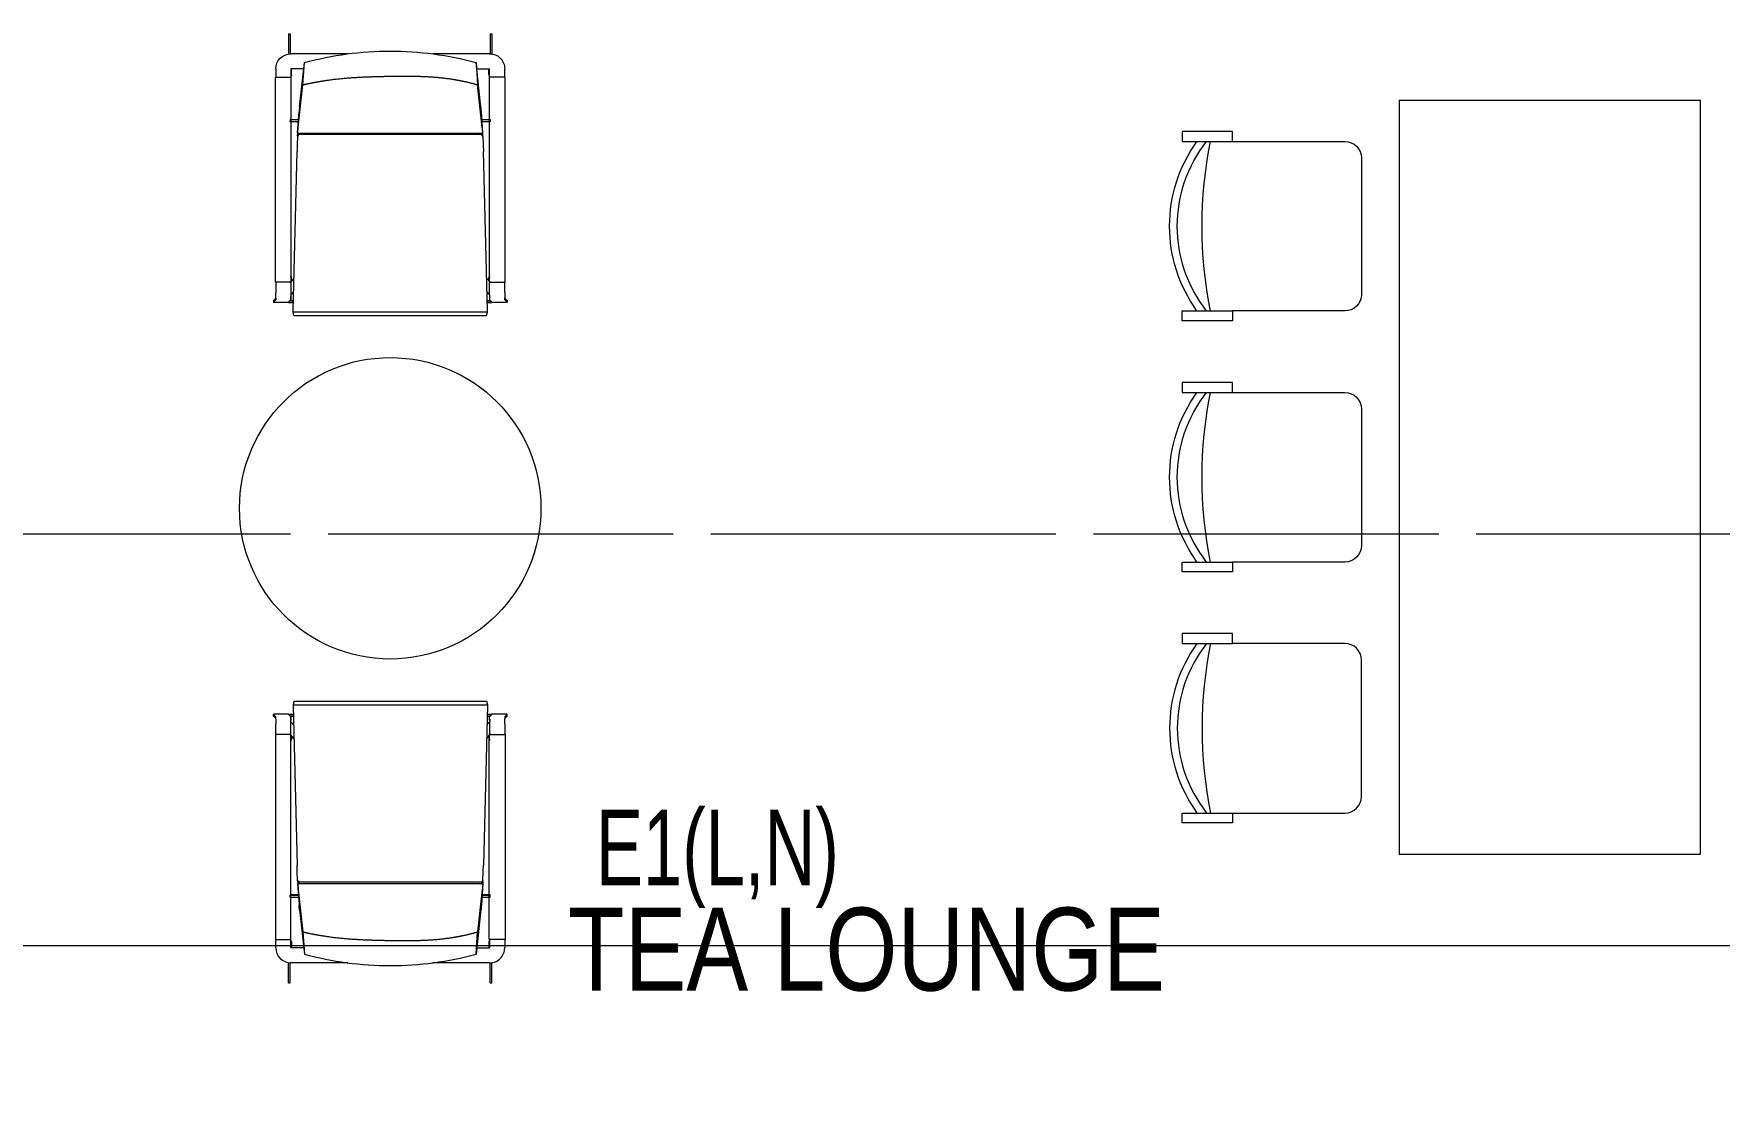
# Model space of a CAD drawing. Header units: millimetres. Extents: x -343543 to 400519, y -115663 to 104219.
# Drawn here: x -155558 to -151084, y 1499 to 4327 of the extents above; entities that cross this region are included whole.
import ezdxf
from ezdxf.xclip import XClip

# ---------------------------------------------------------------- set-up
doc = ezdxf.new("R2010")
doc.units = ezdxf.units.MM
doc.header["$XCLIPFRAME"] = 0
doc.linetypes.add('XREF MAT BANG TUONG XAY$0$CENTER', pattern=[50.8, 31.75, -6.35, 6.35, -6.35])
doc.layers.get('0').update_dxf_attribs({"color": 231, "lineweight": 0})
doc.layers.get('DefPoints').update_dxf_attribs({"color": 191})
for name, color, linetype, lineweight in [('A-PATT', 252, 'Continuous', 9), ('A-SYMBOLS', 10, 'Continuous', 13), ('kata_dim', 231, 'Continuous', 0), ('SME-E-COND-LTG', 51, 'Continuous', 18), ('SME-E-LTG-TEXT', 53, 'Continuous', 18), ('XREF MAT BANG TUONG XAY$0$$1$A-TEXT', 8, 'Continuous', 25), ('XREF MAT BANG TUONG XAY$0$A-GRID', 8, 'XREF MAT BANG TUONG XAY$0$CENTER', 15)]:
    doc.layers.add(name, color=color, linetype=linetype, lineweight=lineweight)
doc.styles.add('SM-DIMTEXT', font='SME.shx', dxfattribs={"width": 0.7})
doc.styles.add('SME-TEXT', font='sme.shx', dxfattribs={"width": 0.7})
doc.styles.add('XREF MAT BANG TUONG XAY$0$Arial', font='arial.ttf', dxfattribs={"width": 0.8})
doc.dimstyles.new('SDIM-100', dxfattribs={"dimscale": 100, "dimtxt": 2, "dimasz": 0.6, "dimexe": 0.6, "dimexo": 0.2, "dimgap": 0.5, "dimtad": 1, "dimdec": 0, "dimzin": 12, "dimtxsty": 'SM-DIMTEXT', "dimblk": 'ARCHTICK', "dimblk1": 'ARCHTICK', "dimblk2": 'ARCHTICK', "dimcen": 0.12, "dimdle": 0.6, "dimclrd": 7, "dimclre": 8, "dimadec": 0, "dimazin": 3, "dimtfac": 2, "dimtix": 1, "dimtmove": 1, "dimatfit": 3, "dimfxl": 1, "dimtzin": 0, "dimarcsym": 1})

# ---------------------------------------------------------------- blocks, each defined once
blk = doc.blocks.new('XREF MAT BANG TUONG XAY$0$00.xref_IKIGAI_Truc')
at = {"layer": 'XREF MAT BANG TUONG XAY$0$A-GRID', "color": 8, "ltscale": 20}
blk.add_lwpolyline([(-2907.5, 3000), (42750, 3000)], dxfattribs=at)
blk = doc.blocks.new('XREF MAT BANG TUONG XAY$0$xref_IKIGAI_Cot')
at = {"layer": 'XREF MAT BANG TUONG XAY$0$A-GRID', "color": 8, "ltscale": 20}
blk.add_lwpolyline([(-2907.5, 3000), (42750, 3000)], dxfattribs=at)
blk = doc.blocks.new('XREF MAT BANG NOI THAT$0$YLD.Studio-01-217')
at = {"color": 8}
for p, q in [((5.03, 94), (5.03, 94.07)), ((5.03, 94.07), (5.63, 94.07)), ((5.03, 94), (5.03, 87.31)), ((5.63, 94), (5.63, 94.07)), ((5.63, 94), (5.63, 87.36)), ((72.37, 94), (72.37, 94.07)), ((72.37, 94.07), (72.97, 94.07)), ((72.37, 94), (72.37, 87.36)), ((72.97, 94), (72.97, 94.07)), ((72.97, 94), (72.97, 87.31)), ((24.82, 87.37), (5.8, 87.37)), ((8.81, 70.6), (10.33, 84.45)), ((9.82, 77.04), (10.33, 84.45)), ((72.2, 87.37), (53.18, 87.37)), ((69.19, 70.6), (67.67, 84.45)), ((67.67, 84.45), (68.18, 77.04)), ((0.67, 11.15), (0.67, 79.55)), ((0.67, 79.55), (5.85, 79.55)), ((0.77, 82.34), (0.77, 79.62)), ((0.77, 79.6), (0.77, 79.62)), ((10.1, 82.34), (5.8, 82.34)), ((5.8, 82.34), (5.8, 79.62)), ((10.09, 82.32), (5.8, 82.32)), ((5.8, 79.6), (5.8, 79.62)), ((5.83, 82.32), (5.83, 80.21)), ((5.85, 79.55), (5.85, 11.15)), ((5.86, 80.17), (6, 80.08)), ((6.01, 80.36), (6.01, 82.32)), ((6.04, 80.36), (6.04, 82.32)), ((67.9, 82.34), (72.2, 82.34)), ((67.91, 82.32), (72.2, 82.32)), ((71.96, 80.36), (71.96, 82.32)), ((71.99, 80.36), (71.99, 82.32)), ((72, 80.08), (72.14, 80.17)), ((72.06, 79.53), (72.06, 11.15)), ((77.42, 79.53), (72.06, 79.53)), ((72.16, 80.21), (72.16, 82.32)), ((72.2, 79.62), (72.2, 82.34)), ((72.2, 79.6), (72.2, 79.62)), ((77.23, 79.62), (77.23, 82.34)), ((77.23, 79.6), (77.23, 79.62)), ((77.42, 11.15), (77.42, 79.53)), ((8.3, 62.92), (9.82, 77.04)), ((69.7, 62.92), (68.18, 77.04)), ((8.09, 61.03), (8.56, 68.04)), ((8.71, 69.67), (8.74, 69.89)), ((8.74, 69.89), (8.81, 70.6)), ((69.26, 69.89), (69.19, 70.6)), ((69.29, 69.67), (69.26, 69.89)), ((69.91, 61.03), (69.44, 68.04)), ((5.63, 65.39), (5.63, 64.78)), ((5.63, 65.39), (8.38, 65.39)), ((5.63, 64.7), (5.63, 64.78)), ((5.63, 64.78), (8.34, 64.78)), ((8.34, 64.7), (5.63, 64.7)), ((8.09, 61.03), (8.22, 62.23)), ((8.22, 62.23), (8.3, 62.92)), ((69.62, 65.39), (72.34, 65.39)), ((69.66, 64.78), (72.34, 64.78)), ((72.34, 64.7), (69.66, 64.7)), ((69.78, 62.23), (69.7, 62.92)), ((69.91, 61.03), (69.78, 62.23)), ((72.34, 65.39), (72.34, 64.78)), ((72.34, 64.78), (72.34, 64.7)), ((7.97, 56.88), (7.91, 54.75)), ((8.04, 59.96), (7.97, 56.88)), ((8.04, 59.96), (8.11, 61.02)), ((8.04, 59.96), (8.35, 59.96)), ((8.09, 61.03), (8.4, 61.01)), ((8.35, 59.96), (8.36, 60.42)), ((8.36, 60.42), (8.39, 60.86)), ((69.64, 60.42), (8.36, 60.42)), ((8.38, 60.86), (8.4, 61.01)), ((8.38, 60.86), (8.39, 61.01)), ((8.38, 60.86), (69.62, 60.86)), ((68.81, 61.31), (68.81, 61.31)), ((69.6, 61.01), (69.91, 61.03)), ((69.62, 60.86), (69.6, 61.01)), ((69.62, 60.86), (69.61, 61.01)), ((69.64, 60.42), (69.61, 60.86)), ((69.65, 59.96), (69.64, 60.42)), ((69.65, 59.96), (69.96, 59.96)), ((69.96, 59.96), (69.89, 61.02)), ((69.96, 59.96), (70.03, 56.88)), ((70.03, 56.88), (70.09, 54.75)), ((6.55, 1.54), (7.91, 54.75)), ((71.45, 1.54), (70.09, 54.75)), ((6.83, 12.52), (5.68, 11.15)), ((5.86, 12.93), (6, 13.02)), ((6.01, 11.55), (6.01, 12.74)), ((6.04, 11.57), (6.04, 12.74)), ((72.32, 11.15), (71.17, 12.52)), ((71.96, 11.57), (71.96, 12.74)), ((71.99, 11.55), (71.99, 12.74)), ((72, 13.02), (72.14, 12.93)), ((0.77, 5.79), (0, 5.02)), ((5.85, 11.15), (0.67, 11.15)), ((0.77, 11.1), (0.77, 7.66)), ((0.77, 5.95), (0.77, 7.66)), ((1.07, 11.15), (0.82, 11.15)), ((5.5, 11.15), (5.75, 11.15)), ((5.8, 11.1), (5.8, 7.66)), ((5.8, 6.97), (6.72, 7.9)), ((5.8, 6.89), (6.71, 7.81)), ((5.8, 7.66), (5.8, 5.97)), ((5.82, 5.82), (5.82, 5.81)), ((5.82, 5.81), (5.82, 5.81)), ((5.82, 5.81), (5.82, 5.21)), ((71.28, 7.9), (72.2, 6.97)), ((71.29, 7.81), (72.2, 6.89)), ((72.06, 11.15), (77.42, 11.15)), ((72.18, 5.81), (72.18, 5.82)), ((72.18, 5.81), (72.18, 5.21)), ((72.2, 7.66), (72.2, 11.1)), ((72.2, 5.97), (72.2, 7.66)), ((72.25, 11.15), (72.5, 11.15)), ((77.18, 11.15), (76.93, 11.15)), ((77.23, 7.66), (77.23, 11.1)), ((77.23, 7.66), (77.23, 5.95)), ((78, 5.02), (77.23, 5.79)), ((0.79, 5.21), (0, 4.42)), ((0, 5.02), (0, 4.42)), ((0.78, 5.22), (0.79, 5.21)), ((0.79, 5.21), (0.79, 5.21)), ((5.82, 5.21), (5.03, 4.42)), ((5.03, 4.42), (6.63, 4.42)), ((5.03, 4.33), (6.63, 4.33)), ((5.63, 5.02), (6.64, 5.02)), ((5.63, 5.02), (5.63, 5.02)), ((5.63, 5.02), (5.63, 5.02)), ((5.82, 5.22), (5.82, 5.21)), ((5.82, 5.21), (5.82, 5.21)), ((6.55, 1.21), (6.55, 1.54)), ((6.55, 1.21), (71.45, 1.21)), ((6.81, 0), (6.55, 1.21)), ((71.19, 0), (71.45, 1.21)), ((71.36, 5.02), (72.37, 5.02)), ((71.37, 4.42), (72.97, 4.42)), ((71.37, 4.33), (72.97, 4.33)), ((71.45, 1.21), (71.45, 1.54)), ((72.18, 5.21), (72.18, 5.22)), ((72.97, 4.42), (72.18, 5.21)), ((72.18, 5.21), (72.18, 5.21)), ((72.37, 5.02), (72.37, 5.02)), ((72.37, 5.02), (72.37, 5.02)), ((77.21, 5.21), (77.22, 5.22)), ((77.21, 5.21), (77.21, 5.21)), ((78, 4.42), (77.21, 5.21)), ((78, 5.02), (78, 4.42)), ((6.81, 0), (39, 0)), ((39, 0), (71.19, 0))]:
    blk.add_line(p, q, dxfattribs=at)
at = {"color": 8, "extrusion": (0, 0, -1)}
for centre, major_axis, ratio, start_param, end_param in [((5.8, 82.34), (5.03, 0), 0.999389, 3.141593, 4.712389), ((39.01, -4.38), (-100.64, 0.06), 0.920781, 1.281255, 1.570164), ((38.99, -4.38), (-100.64, -0.06), 0.920781, 1.571429, 1.860338), ((72.2, 82.34), (5.03, 0), 0.999389, 4.712388, 6.283185), ((72.3, 79.62), (-0.101, 0), 0.999389, 4.712389, 6.283185), ((72.3, 79.6), (-0.101, 0), 0.999389, 4.712389, 6.283185), ((77.13, 79.62), (0.101, 0), 0.999389, 0, 1.570796), ((77.13, 79.6), (0.101, 0), 0.999389, 6.283185, 7.853981), ((0.82, 11.1), (0.0503, 0), 0.999389, 3.141593, 4.71239), ((1.07, 11.2), (-0.0503, 0), 0.999389, 3.141593, 4.71239), ((5.75, 11.1), (-0.0503, 0), 0.999389, 1.570796, 3.141593), ((72.25, 11.1), (-0.0503, 0), 0.999389, 6.283185, 7.853982), ((72.5, 11.2), (0.0503, 0), 0.999389, 6.283185, 7.853982), ((76.93, 11.2), (-0.0503, 0), 0.999389, 4.712388, 6.283185), ((77.18, 11.1), (0.0503, 0), 0.999389, 4.712388, 6.283185), ((5.03, 5.02), (-5.03, 0), 0.017507, 6.283185, 6.300611), ((5.03, 4.42), (-5.03, 0), 0.017507, 4.712412, 6.283185), ((5.03, 4.42), (-5.03, 0), 0.017507, 0, 0.017426), ((72.97, 4.42), (-5.03, 0), 0.017507, 3.141593, 4.712464), ((72.97, 5.02), (-5.03, 0), 0.017507, 3.124268, 3.141593), ((72.97, 4.42), (-5.03, 0), 0.017507, 3.124268, 3.141593)]:
    blk.add_ellipse(centre, major_axis=major_axis, ratio=ratio, start_param=start_param, end_param=end_param, dxfattribs=at)
at = {"color": 8}
for points, degree, knots in [([(6.01, 80.36), (6.01, 80.35), (6.01, 80.35), (6.01, 80.33), (6.01, 80.33), (6.01, 80.32), (6.01, 80.31), (6.01, 80.3), (6.01, 80.29), (6.01, 80.28), (6.01, 80.27), (6.01, 80.26), (6.01, 80.25), (6.01, 80.25), (6.01, 80.24), (6.01, 80.23), (6.01, 80.22), (6.01, 80.21), (6.01, 80.2), (6.01, 80.2), (6, 80.19), (6, 80.18), (6, 80.17), (6, 80.17), (6, 80.16), (5.99, 80.15), (5.99, 80.14), (5.99, 80.14), (5.98, 80.13), (5.98, 80.12), (5.97, 80.12), (5.97, 80.11), (5.96, 80.11), (5.96, 80.11), (5.95, 80.1), (5.95, 80.1), (5.94, 80.09), (5.93, 80.09), (5.92, 80.09), (5.91, 80.08), (5.9, 80.08), (5.9, 80.08), (5.89, 80.08), (5.88, 80.08), (5.88, 80.07), (5.87, 80.07), (5.87, 80.07), (5.86, 80.07), (5.85, 80.07), (5.85, 80.07), (5.84, 80.07), (5.83, 80.07), (5.83, 80.07), (5.82, 80.07), (5.82, 80.07), (5.81, 80.07), (5.8, 80.07), (5.8, 80.07)], 3, [0, 0, 0, 0, 0.11689, 0.233409, 0.312095, 0.409065, 0.503979, 0.596879, 0.687638, 0.77928, 0.868407, 0.955167, 1.038789, 1.114733, 1.189461, 1.282462, 1.370109, 1.451685, 1.531663, 1.611071, 1.68835, 1.759104, 1.833062, 1.910679, 1.990103, 2.069024, 2.147732, 2.225739, 2.303335, 2.381652, 2.459562, 2.540136, 2.601921, 2.641909, 2.719639, 2.792453, 2.866123, 2.944924, 3.043467, 3.141545, 3.240707, 3.32258, 3.387247, 3.44975, 3.512124, 3.573035, 3.6337, 3.695192, 3.757868, 3.8333, 3.898562, 3.946845, 3.99622, 4.04655, 4.109222, 4.193586, 4.277069, 4.277069, 4.277069, 4.277069]), ([(5.86, 80.22), (5.86, 80.22), (5.85, 80.22), (5.83, 80.22), (5.82, 80.22), (5.8, 80.22), (5.8, 80.22), (5.8, 80.22), (5.8, 80.22)], 5, [0, 0, 0, 0, 0, 0, 2.145056, 2.145056, 2.145056, 2.153698, 2.153698, 2.153698, 2.153698, 2.153698, 2.153698]), ([(5.86, 80.17), (5.86, 80.17), (5.85, 80.17), (5.85, 80.17), (5.84, 80.17), (5.83, 80.18), (5.82, 80.18), (5.81, 80.18), (5.8, 80.18)], 5, [0, 0, 0, 0, 0, 0, 0.547197, 0.547197, 0.547197, 1.448788, 1.448788, 1.448788, 1.448788, 1.448788, 1.448788]), ([(5.87, 80.08), (5.87, 80.08), (5.87, 80.08), (5.87, 80.08), (5.86, 80.08), (5.86, 80.08), (5.85, 80.08), (5.84, 80.07), (5.83, 80.07), (5.82, 80.07), (5.81, 80.07), (5.8, 80.07)], 5, [0, 0, 0, 0, 0, 0, 0.508417, 0.508417, 0.508417, 1.033284, 1.033284, 1.033284, 1.706158, 1.706158, 1.706158, 1.706158, 1.706158, 1.706158]), ([(5.87, 80.08), (5.86, 80.1), (5.85, 80.11), (5.84, 80.13), (5.83, 80.14), (5.81, 80.16), (5.81, 80.16), (5.81, 80.17), (5.81, 80.17), (5.81, 80.17), (5.81, 80.17), (5.81, 80.17)], 5, [11.334544, 11.334544, 11.334544, 11.334544, 11.334544, 11.334544, 26.991063, 26.991063, 26.991063, 28.593175, 28.593175, 28.593175, 29.023719, 29.023719, 29.023719, 29.023719, 29.023719, 29.023719]), ([(6, 80.21), (5.97, 80.21), (5.95, 80.21), (5.92, 80.21), (5.9, 80.22), (5.87, 80.22), (5.87, 80.22), (5.86, 80.22), (5.86, 80.22), (5.86, 80.22), (5.86, 80.22), (5.86, 80.22)], 5, [11.334544, 11.334544, 11.334544, 11.334544, 11.334544, 11.334544, 26.991063, 26.991063, 26.991063, 28.593175, 28.593175, 28.593175, 29.023719, 29.023719, 29.023719, 29.023719, 29.023719, 29.023719]), ([(6.01, 80.36), (6.01, 80.35), (6.01, 80.34), (6.01, 80.33), (6.01, 80.31), (6.01, 80.29), (6.01, 80.28), (6.01, 80.26), (6.01, 80.24), (6.01, 80.24), (6, 80.22), (6, 80.21), (6, 80.21), (6, 80.21), (6, 80.21)], 5, [0, 0, 0, 0, 0, 0, 0.542954, 0.542954, 0.542954, 1.408857, 1.408857, 1.408857, 1.987463, 1.987463, 1.987463, 2.792709, 2.792709, 2.792709, 2.792709, 2.792709, 2.792709]), ([(9.82, 77.04), (12.65, 77.69), (15.49, 78.23), (18.33, 78.67), (24.32, 79.36), (30.34, 79.69), (33.5, 79.78), (39.48, 79.92), (45.46, 79.94), (48.26, 79.92), (53.97, 79.7), (59.63, 79), (62.49, 78.5), (65.34, 77.85), (68.18, 77.04)], 5, [0, 0, 0, 0, 0, 0, 143.030883, 143.030883, 143.030883, 300.119513, 300.119513, 300.119513, 439.47879, 439.47879, 439.47879, 584.087653, 584.087653, 584.087653, 584.087653, 584.087653, 584.087653]), ([(72, 80.21), (72, 80.21), (72, 80.21), (72, 80.21), (72, 80.22), (72, 80.22), (72, 80.23), (71.99, 80.24), (71.99, 80.26), (71.99, 80.27), (71.99, 80.29), (71.99, 80.31), (71.99, 80.32), (71.99, 80.33), (71.99, 80.35), (71.99, 80.35), (71.99, 80.35), (71.99, 80.36)], 5, [0, 0, 0, 0, 0, 0, 0.536911, 0.536911, 0.536911, 1.088754, 1.088754, 1.088754, 1.960241, 1.960241, 1.960241, 2.533438, 2.533438, 2.533438, 2.792479, 2.792479, 2.792479, 2.792479, 2.792479, 2.792479]), ([(71.99, 80.36), (71.99, 80.35), (71.99, 80.35), (71.99, 80.33), (71.99, 80.32), (71.99, 80.32), (71.99, 80.31), (71.99, 80.3), (71.99, 80.29), (71.99, 80.28), (71.99, 80.27), (71.99, 80.26), (71.99, 80.25), (71.99, 80.24), (71.99, 80.24), (71.99, 80.23), (71.99, 80.22), (71.99, 80.21), (71.99, 80.2), (71.99, 80.2), (72, 80.19), (72, 80.18), (72, 80.18), (72, 80.17), (72, 80.16), (72, 80.16), (72.01, 80.15), (72.01, 80.14), (72.01, 80.14), (72.02, 80.13), (72.02, 80.13), (72.03, 80.12), (72.03, 80.12), (72.04, 80.11), (72.04, 80.11), (72.05, 80.1), (72.05, 80.1), (72.06, 80.09), (72.07, 80.09), (72.08, 80.08), (72.09, 80.08), (72.09, 80.08), (72.1, 80.08), (72.1, 80.08), (72.11, 80.08), (72.12, 80.08), (72.12, 80.07), (72.13, 80.07), (72.13, 80.07), (72.14, 80.07), (72.15, 80.07), (72.15, 80.07), (72.16, 80.07), (72.17, 80.07), (72.17, 80.07), (72.18, 80.07), (72.19, 80.07), (72.2, 80.07), (72.2, 80.07)], 3, [0, 0, 0, 0, 0.118575, 0.236568, 0.312938, 0.410491, 0.505804, 0.599127, 0.690371, 0.782411, 0.871975, 0.959156, 1.043994, 1.126599, 1.207363, 1.293546, 1.376205, 1.455832, 1.533951, 1.613121, 1.677681, 1.712548, 1.78403, 1.853619, 1.92614, 2.000996, 2.081456, 2.16069, 2.240225, 2.311815, 2.374583, 2.43713, 2.499591, 2.562227, 2.630148, 2.713105, 2.794534, 2.877109, 2.961639, 3.049065, 3.138304, 3.233148, 3.287982, 3.334241, 3.397902, 3.456961, 3.515158, 3.574289, 3.636452, 3.69898, 3.765217, 3.816921, 3.865538, 3.939618, 4.040082, 4.123824, 4.206307, 4.291108, 4.291108, 4.291108, 4.291108]), ([(72, 80.21), (72.03, 80.21), (72.05, 80.21), (72.08, 80.21), (72.1, 80.22), (72.13, 80.22), (72.13, 80.22), (72.14, 80.22), (72.14, 80.22), (72.14, 80.22), (72.14, 80.22), (72.14, 80.22)], 5, [11.334544, 11.334544, 11.334544, 11.334544, 11.334544, 11.334544, 26.991063, 26.991063, 26.991063, 28.593175, 28.593175, 28.593175, 29.023719, 29.023719, 29.023719, 29.023719, 29.023719, 29.023719]), ([(72.13, 80.08), (72.14, 80.1), (72.15, 80.11), (72.16, 80.13), (72.17, 80.14), (72.19, 80.16), (72.19, 80.16), (72.19, 80.17), (72.19, 80.17), (72.19, 80.17), (72.19, 80.17), (72.19, 80.17)], 5, [11.334544, 11.334544, 11.334544, 11.334544, 11.334544, 11.334544, 26.991063, 26.991063, 26.991063, 28.593175, 28.593175, 28.593175, 29.023719, 29.023719, 29.023719, 29.023719, 29.023719, 29.023719]), ([(72.2, 80.07), (72.19, 80.07), (72.19, 80.07), (72.18, 80.07), (72.17, 80.07), (72.16, 80.07), (72.16, 80.07), (72.14, 80.08), (72.13, 80.08), (72.13, 80.08), (72.13, 80.08), (72.13, 80.08)], 5, [0.924605, 0.924605, 0.924605, 0.924605, 0.924605, 0.924605, 1.331693, 1.331693, 1.331693, 1.881457, 1.881457, 1.881457, 2.645784, 2.645784, 2.645784, 2.645784, 2.645784, 2.645784]), ([(72.14, 80.22), (72.14, 80.22), (72.15, 80.22), (72.17, 80.22), (72.18, 80.22), (72.2, 80.22), (72.2, 80.22), (72.2, 80.22), (72.2, 80.22)], 5, [0, 0, 0, 0, 0, 0, 2.169157, 2.169157, 2.169157, 2.177999, 2.177999, 2.177999, 2.177999, 2.177999, 2.177999]), ([(72.14, 80.17), (72.14, 80.17), (72.15, 80.17), (72.15, 80.17), (72.16, 80.17), (72.17, 80.18), (72.18, 80.18), (72.19, 80.18), (72.2, 80.18)], 5, [0, 0, 0, 0, 0, 0, 0.553924, 0.553924, 0.553924, 1.466485, 1.466485, 1.466485, 1.466485, 1.466485, 1.466485]), ([(8.71, 69.67), (8.69, 69.52), (8.68, 69.32), (8.65, 69.1), (8.62, 68.76), (8.59, 68.39), (8.58, 68.28), (8.57, 68.16), (8.56, 68.04)], 5, [0, 0, 0, 0, 0, 0, 28.611401, 28.611401, 28.611401, 41.574373, 41.574373, 41.574373, 41.574373, 41.574373, 41.574373]), ([(69.44, 68.04), (69.42, 68.31), (69.39, 68.58), (69.37, 68.83), (69.34, 69.17), (69.31, 69.46), (69.3, 69.53), (69.3, 69.6), (69.29, 69.67)], 5, [0, 0, 0, 0, 0, 0, 29.660482, 29.660482, 29.660482, 41.636356, 41.636356, 41.636356, 41.636356, 41.636356, 41.636356]), ([(5.66, 12.92), (5.66, 12.92), (5.66, 12.92), (5.67, 12.92), (5.67, 12.92), (5.68, 12.92), (5.69, 12.92), (5.7, 12.92), (5.71, 12.92), (5.72, 12.92), (5.74, 12.92), (5.76, 12.92), (5.76, 12.92), (5.78, 12.92), (5.79, 12.92), (5.79, 12.92), (5.8, 12.93), (5.81, 12.93), (5.81, 12.93), (5.81, 12.93), (5.81, 12.93)], 5, [101.54699, 101.54699, 101.54699, 101.54699, 101.54699, 101.54699, 101.760588, 101.760588, 101.760588, 102.278567, 102.278567, 102.278567, 103.285538, 103.285538, 103.285538, 104.289953, 104.289953, 104.289953, 105.265877, 105.265877, 105.265877, 106.192097, 106.192097, 106.192097, 106.192097, 106.192097, 106.192097]), ([(5.66, 12.89), (5.69, 12.88), (5.71, 12.88), (5.74, 12.88), (5.79, 12.88), (5.83, 12.88), (5.84, 12.88), (5.85, 12.88), (5.86, 12.88)], 5, [0, 0, 0, 0, 0, 0, 2.619534, 2.619534, 2.619534, 5.038609, 5.038609, 5.038609, 5.038609, 5.038609, 5.038609]), ([(5.73, 13.03), (5.74, 13.03), (5.75, 13.03), (5.76, 13.03), (5.78, 13.03), (5.79, 13.03), (5.81, 13.03), (5.82, 13.03), (5.84, 13.02), (5.84, 13.02), (5.86, 13.02), (5.87, 13.02), (5.87, 13.02), (5.87, 13.02), (5.87, 13.02)], 5, [0, 0, 0, 0, 0, 0, 0.513089, 0.513089, 0.513089, 1.331697, 1.331697, 1.331697, 1.881463, 1.881463, 1.881463, 2.645793, 2.645793, 2.645793, 2.645793, 2.645793, 2.645793]), ([(5.81, 12.93), (5.81, 12.93), (5.81, 12.93), (5.81, 12.93), (5.81, 12.94), (5.82, 12.94), (5.82, 12.94), (5.83, 12.96), (5.84, 12.98), (5.85, 12.99), (5.86, 13), (5.87, 13.02)], 5, [24.815892, 24.815892, 24.815892, 24.815892, 24.815892, 24.815892, 25.657633, 25.657633, 25.657633, 28.556469, 28.556469, 28.556469, 42.485305, 42.485305, 42.485305, 42.485305, 42.485305, 42.485305]), ([(5.86, 12.88), (5.86, 12.88), (5.86, 12.88), (5.86, 12.88), (5.87, 12.88), (5.87, 12.88), (5.88, 12.88), (5.9, 12.88), (5.93, 12.89), (5.95, 12.89), (5.98, 12.89), (6, 12.89)], 5, [24.815892, 24.815892, 24.815892, 24.815892, 24.815892, 24.815892, 25.657633, 25.657633, 25.657633, 28.556469, 28.556469, 28.556469, 42.485305, 42.485305, 42.485305, 42.485305, 42.485305, 42.485305]), ([(6, 12.89), (6, 12.89), (6, 12.89), (6, 12.89), (6, 12.88), (6, 12.87), (6, 12.87), (6.01, 12.85), (6.01, 12.84), (6.01, 12.83), (6.01, 12.81), (6.01, 12.78), (6.01, 12.78), (6.01, 12.76), (6.01, 12.75), (6.01, 12.75), (6.01, 12.75), (6.01, 12.74)], 5, [0, 0, 0, 0, 0, 0, 0.536913, 0.536913, 0.536913, 1.088758, 1.088758, 1.088758, 1.960247, 1.960247, 1.960247, 2.533446, 2.533446, 2.533446, 2.792488, 2.792488, 2.792488, 2.792488, 2.792488, 2.792488]), ([(71.99, 12.74), (71.99, 12.75), (71.99, 12.76), (71.99, 12.76), (71.99, 12.79), (71.99, 12.81), (71.99, 12.82), (71.99, 12.84), (71.99, 12.85), (71.99, 12.86), (72, 12.87), (72, 12.88), (72, 12.89), (72, 12.89), (72, 12.89)], 5, [0, 0, 0, 0, 0, 0, 0.542956, 0.542956, 0.542956, 1.408861, 1.408861, 1.408861, 1.987468, 1.987468, 1.987468, 2.792718, 2.792718, 2.792718, 2.792718, 2.792718, 2.792718]), ([(72.14, 12.88), (72.14, 12.88), (72.14, 12.88), (72.14, 12.88), (72.13, 12.88), (72.13, 12.88), (72.12, 12.88), (72.09, 12.88), (72.07, 12.89), (72.05, 12.89), (72.02, 12.89), (72, 12.89)], 5, [24.815892, 24.815892, 24.815892, 24.815892, 24.815892, 24.815892, 25.657633, 25.657633, 25.657633, 28.556469, 28.556469, 28.556469, 42.485305, 42.485305, 42.485305, 42.485305, 42.485305, 42.485305]), ([(72.13, 13.02), (72.13, 13.02), (72.13, 13.02), (72.13, 13.02), (72.14, 13.02), (72.14, 13.02), (72.15, 13.02), (72.16, 13.02), (72.18, 13.03), (72.19, 13.03), (72.21, 13.03), (72.22, 13.03), (72.23, 13.03), (72.24, 13.03), (72.25, 13.03), (72.26, 13.03), (72.26, 13.03), (72.27, 13.03)], 5, [0, 0, 0, 0, 0, 0, 0.508419, 0.508419, 0.508419, 1.033287, 1.033287, 1.033287, 1.860457, 1.860457, 1.860457, 2.401806, 2.401806, 2.401806, 2.645745, 2.645745, 2.645745, 2.645745, 2.645745, 2.645745]), ([(72.19, 12.93), (72.19, 12.93), (72.19, 12.93), (72.19, 12.93), (72.19, 12.94), (72.18, 12.94), (72.18, 12.94), (72.17, 12.96), (72.16, 12.98), (72.15, 12.99), (72.14, 13), (72.13, 13.02)], 5, [24.815892, 24.815892, 24.815892, 24.815892, 24.815892, 24.815892, 25.657633, 25.657633, 25.657633, 28.556469, 28.556469, 28.556469, 42.485305, 42.485305, 42.485305, 42.485305, 42.485305, 42.485305]), ([(72.34, 12.89), (72.31, 12.88), (72.29, 12.88), (72.26, 12.88), (72.21, 12.88), (72.17, 12.88), (72.15, 12.88), (72.15, 12.88), (72.14, 12.88)], 5, [0, 0, 0, 0, 0, 0, 2.619409, 2.619409, 2.619409, 5.038475, 5.038475, 5.038475, 5.038475, 5.038475, 5.038475]), ([(72.34, 12.92), (72.34, 12.92), (72.34, 12.92), (72.33, 12.92), (72.33, 12.92), (72.32, 12.92), (72.31, 12.92), (72.3, 12.92), (72.29, 12.92), (72.28, 12.92), (72.26, 12.92), (72.24, 12.92), (72.24, 12.92), (72.22, 12.92), (72.21, 12.92), (72.21, 12.92), (72.2, 12.93), (72.19, 12.93), (72.19, 12.93), (72.19, 12.93), (72.19, 12.93)], 5, [101.546984, 101.546984, 101.546984, 101.546984, 101.546984, 101.546984, 101.760582, 101.760582, 101.760582, 102.278562, 102.278562, 102.278562, 103.285535, 103.285535, 103.285535, 104.289953, 104.289953, 104.289953, 105.265881, 105.265881, 105.265881, 106.192099, 106.192099, 106.192099, 106.192099, 106.192099, 106.192099]), ([(0.77, 5.95), (0.77, 5.8), (0.77, 5.66), (0.78, 5.53), (0.78, 5.36), (0.78, 5.26), (0.78, 5.23), (0.78, 5.22), (0.78, 5.22)], 5, [0, 0, 0, 0, 0, 0, 11.747537, 11.747537, 11.747537, 18.277887, 18.277887, 18.277887, 18.277887, 18.277887, 18.277887]), ([(5.82, 5.82), (5.81, 5.82), (5.81, 5.84), (5.81, 5.89), (5.81, 5.99), (5.8, 6.14), (5.8, 6.21), (5.8, 6.3), (5.8, 6.38)], 5, [0, 0, 0, 0, 0, 0, 9.615959, 9.615959, 9.615959, 17.747792, 17.747792, 17.747792, 17.747792, 17.747792, 17.747792]), ([(5.82, 5.22), (5.81, 5.22), (5.81, 5.23), (5.81, 5.26), (5.81, 5.37), (5.81, 5.54), (5.8, 5.67), (5.8, 5.81), (5.8, 5.96), (5.8, 5.97), (5.8, 5.97), (5.8, 5.97)], 5, [0, 0, 0, 0, 0, 0, 6.776554, 6.776554, 6.776554, 18.337778, 18.337778, 18.337778, 18.570187, 18.570187, 18.570187, 18.570187, 18.570187, 18.570187]), ([(72.2, 6.38), (72.2, 6.25), (72.2, 6.12), (72.19, 6.01), (72.19, 5.9), (72.19, 5.84), (72.19, 5.83), (72.19, 5.82), (72.18, 5.82)], 5, [0, 0, 0, 0, 0, 0, 12.839967, 12.839967, 12.839967, 17.733328, 17.733328, 17.733328, 17.733328, 17.733328, 17.733328]), ([(72.2, 5.97), (72.2, 5.82), (72.2, 5.67), (72.19, 5.54), (72.19, 5.37), (72.19, 5.26), (72.19, 5.23), (72.19, 5.22), (72.18, 5.22)], 5, [0, 0, 0, 0, 0, 0, 11.946445, 11.946445, 11.946445, 18.56747, 18.56747, 18.56747, 18.56747, 18.56747, 18.56747]), ([(77.22, 5.22), (77.22, 5.22), (77.22, 5.23), (77.22, 5.26), (77.22, 5.36), (77.23, 5.53), (77.23, 5.66), (77.23, 5.8), (77.23, 5.94), (77.23, 5.95), (77.23, 5.95), (77.23, 5.95)], 5, [0, 0, 0, 0, 0, 0, 6.682096, 6.682096, 6.682096, 18.055785, 18.055785, 18.055785, 18.280688, 18.280688, 18.280688, 18.280688, 18.280688, 18.280688])]:
    blk.add_open_spline(points, degree=degree, knots=knots, dxfattribs=at)
blk = doc.blocks.new('XREF MAT BANG NOI THAT$0$YLD.Studio-微信 GY_YLDStudio - 邮箱 yld.studio@foxmail.com-40')
at = {"color": 8}
blk.add_lwpolyline([(400, 1000), (400, -1000), (-400, -1000), (-400, 1000)], close=True, dxfattribs=at)
blk = doc.blocks.new('XREF MAT BANG NOI THAT$0$YLD.Studio-01-77')
at = {"color": 8}
for p, q in [((0, 388.1), (0, 50)), ((510, 50), (510, 388.1)), ((50, 0), (460, 0))]:
    blk.add_line(p, q, dxfattribs=at)
for points in [[(0, 388.1), (-30, 388.1), (-30, 539.6), (0, 539.6)], [(510, 388.1), (540, 388.1), (540, 539.6), (510, 539.6)]]:
    blk.add_lwpolyline(points, close=True, dxfattribs=at)
for centre, radius, start, end in [((255, 141.1), 435.9, 54.1965, 125.8035), ((255, 141.1), 412.7, 51.8356, 128.1644), ((255, -784.2), 1263.7, 78.3587, 101.6413), ((50, 50), 50, 180, 270), ((460, 50), 50, 270, 0)]:
    blk.add_arc(centre, radius, start, end, dxfattribs=at)
blk = doc.blocks.new('XREF MAT BANG NOI THAT')
at = {"color": 8}
blk.add_circle((26721.4, 3067.5), 400, dxfattribs=at)
for name, p, xscale, yscale, zscale, rotation in [('XREF MAT BANG NOI THAT$0$YLD.Studio-01-217', (26411.4, 3579), 7.950119377061841, 7.950119377061841, 7.950119377061841, 0.004370865391923422), ('XREF MAT BANG NOI THAT$0$YLD.Studio-01-77', (29299.5, 4041.1), -0.8823529411764844, 0.8823529411764844, 0.8823529411764698, 90), ('XREF MAT BANG NOI THAT$0$YLD.Studio-01-77', (29299.5, 3375), -0.8823529411764844, 0.8823529411764844, 0.8823529411764698, 90), ('XREF MAT BANG NOI THAT$0$YLD.Studio-01-77', (29299.5, 2258.9), 0.8823529411764842, 0.8823529411764842, 0.8823529411764842, 90), ('XREF MAT BANG NOI THAT$0$YLD.Studio-01-217', (26411.4, 2555.9), -7.950119377061839, 7.950119377061839, 7.950119377061841, 179.9956291346081)]:
    blk.add_blockref(name, p, dxfattribs=dict(at, xscale=xscale, yscale=yscale, zscale=zscale, rotation=rotation))
at = {"color": 8, "xscale": -1}
blk.add_blockref('XREF MAT BANG NOI THAT$0$YLD.Studio-微信 GY_YLDStudio - 邮箱 yld.studio@foxmail.com-40', (29799.5, 3150), dxfattribs=at)
blk = doc.blocks.new('01.Xref _MB T1')
at = {"color": 8}
blk.add_blockref('XREF MAT BANG TUONG XAY$0$00.xref_IKIGAI_Truc', (0.00011, 0), dxfattribs=at)
ref = blk.add_blockref('XREF MAT BANG TUONG XAY$0$xref_IKIGAI_Cot', (-0.00927, -0.00001), dxfattribs=at)
XClip(ref).set_block_clipping_path([(-1610.3425959283, -2225.6693134198), (41829.1295208634, 21555.8819575264)])
at = {"layer": 'XREF MAT BANG TUONG XAY$0$$1$A-TEXT', "color": 8, "style": 'XREF MAT BANG TUONG XAY$0$Arial', "width": 0.8}
blk.add_text('TEA LOUNGE', height=220, dxfattribs=at).set_placement((27193.4544, 1787.739))
at = {"layer": 'A-PATT', "color": 8}
blk.add_blockref('XREF MAT BANG NOI THAT', (0, 0), dxfattribs=at)
blk = doc.blocks.new('_ArchTick')
at = {"color": 0, "linetype": 'ByBlock', "const_width": 0.15}
blk.add_lwpolyline([(-0.5, -0.5), (0.5, 0.5)], dxfattribs=at)
blk = doc.blocks.new('*D414')
at = {"layer": 'DefPoints', "color": 0, "linetype": 'Continuous', "ltscale": 1000, "transparency": 16777216}
for p in [(-157471.7, 2118.1), (-149965.5, 1906.1), (-149965.5, 964)]:
    blk.add_point(p, dxfattribs=at)
at = {"layer": 'kata_dim', "color": 8, "linetype": 'Continuous', "lineweight": -2, "ltscale": 1000, "transparency": 16777216}
for p, q in [((-157471.7, 2098.1), (-157471.7, 904)), ((-149965.5, 1886.1), (-149965.5, 904))]:
    blk.add_line(p, q, dxfattribs=at)
at = {"layer": 'kata_dim', "color": 7, "linetype": 'Continuous', "lineweight": -2, "ltscale": 1000, "transparency": 16777216}
blk.add_line((-157531.7, 964), (-149905.5, 964), dxfattribs=at)
at = {"layer": 'kata_dim', "color": 7, "linetype": 'Continuous', "lineweight": -2, "ltscale": 1000, "transparency": 16777216, "xscale": 60, "yscale": 60, "zscale": 60, "rotation": 180}
blk.add_blockref('_ArchTick', (-157471.7, 964), dxfattribs=at)
at = {"layer": 'kata_dim', "color": 7, "linetype": 'Continuous', "lineweight": -2, "ltscale": 1000, "transparency": 16777216, "xscale": 60, "yscale": 60, "zscale": 60}
blk.add_blockref('_ArchTick', (-149965.5, 964), dxfattribs=at)
at = {"layer": 'kata_dim', "color": 0, "linetype": 'Continuous', "ltscale": 1000, "transparency": 16777216, "insert": (-153718.6, 1114), "char_height": 200, "attachment_point": 5, "style": 'SM-DIMTEXT'}
blk.add_mtext('7506', dxfattribs=at)

msp = doc.modelspace()

# ---------------------------------------------------------------- block references
at = {"layer": 'A-SYMBOLS'}
msp.add_blockref('01.Xref _MB T1', (-181333.1, 0), dxfattribs=at)

# ---------------------------------------------------------------- next in the draw order: linework, layer by layer
at = {"layer": 'SME-E-COND-LTG', "color": 1, "linetype": 'Continuous', "ltscale": 1000}
msp.add_line((-149965.5, 1906.1), (-172528.9, 1906.1), dxfattribs=at)

# ---------------------------------------------------------------- next in the draw order: texts
at = {"layer": 'SME-E-LTG-TEXT', "style": 'SME-TEXT', "width": 0.7}
msp.add_text('E1(L,N)', height=200, dxfattribs=at).set_placement((-154065.6, 2067.4))

# ---------------------------------------------------------------- next in the draw order: dimensions: what is measured, and where the dimension line sits
at = {"layer": 'kata_dim', "linetype": 'Continuous', "ltscale": 1000}
dim = msp.add_linear_dim(base=(-149965.5, 964), p1=(-157471.7, 2118.1), p2=(-149965.5, 1906.1), dimstyle='SDIM-100', dxfattribs=at)
dim.commit()
dim.dimension.update_dxf_attribs({"geometry": '*D414', "text_midpoint": (-153718.6, 1114)})

doc.saveas('drawing.dxf')
